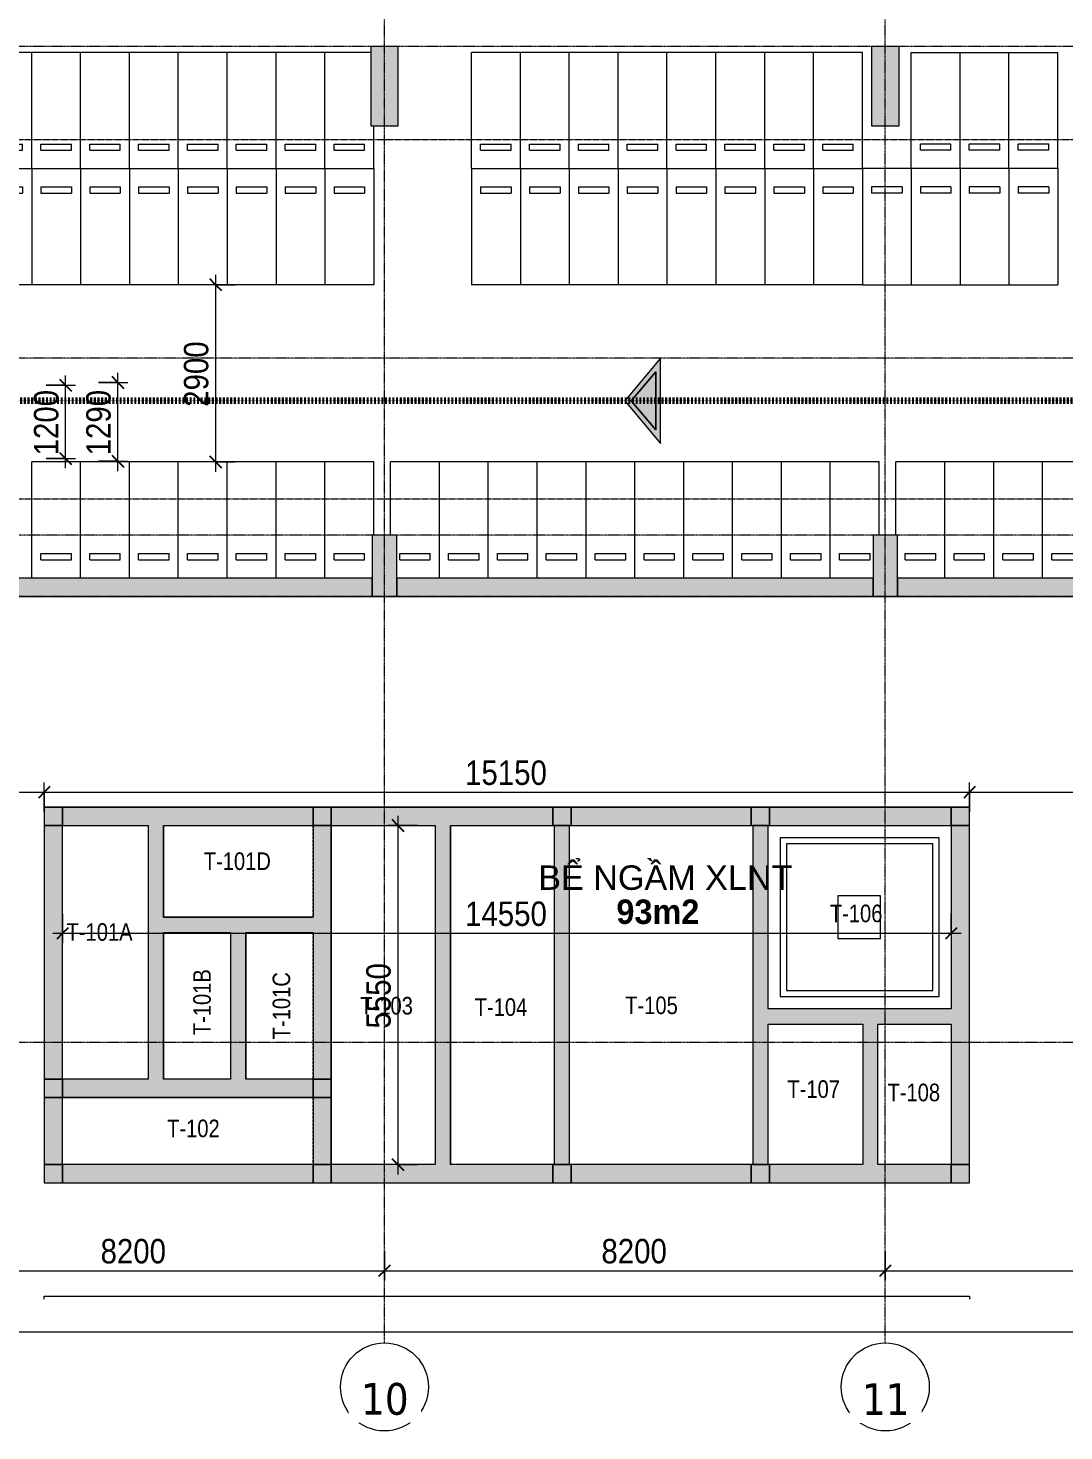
# Model space of a CAD drawing. Header units: millimetres. Extents: x 25998 to 252958, y -15958 to 83425.
# Drawn here: x 85918 to 102878, y 10879 to 33837 of the extents above; entities that cross this region are included whole.
import ezdxf

# ---------------------------------------------------------------- set-up
doc = ezdxf.new("R2010")
doc.units = ezdxf.units.MM
for name, pattern in [('1 NÉT CALL OUT', [6, 3, -3]), ('Dash', [6, 3, -3]), ('Dash Dot 3_16_', [7.9375, 4.7625, -1.5875, 0, -1.5875]), ('Grid Line', [22.225, 12.7, -3.175, 3.175, -3.175])]:
    doc.linetypes.add(name, pattern=pattern)
for name, color, linetype, lineweight in [('0-1', 7, 'Continuous', 5), ('A-ANNO-DIMS', 211, 'Continuous', 9), ('A-ANNO-DIMS-160', 211, 'Continuous', 9), ('A-ANNO-NOTE', 131, 'Continuous', 9), ('A-AREA-IDEN', 2, 'Continuous', 9), ('A-DETL-2', 90, '1 NÉT CALL OUT', 100), ('A-FLOR-OVHD', 1, 'Dash', 9), ('A-WALL-PATT-1', 7, 'Continuous', 9), ('C-PRKG', 70, 'Continuous', 9), ('G-ANNO-SYMB-1', 111, 'Dash Dot 3_16_', 18), ('G-ANNO-TEXT-1', 7, 'Continuous', 9), ('G-IMPT', 8, 'Continuous', 9), ('G-IMPT-2', 7, 'Continuous', 9), ('L-SITE-WALL-1', 250, 'Continuous', 18), ('L-SITE-WALL-2', 7, 'Continuous', 9), ('M-EQPM', 50, 'Continuous', 9), ('S-COLS-1', 52, 'Continuous', 5), ('S-COLS-2', 250, 'Continuous', 18), ('S-COLS-3', 7, 'Continuous', 9), ('S-GRID-1', 1, 'Grid Line', 9), ('S-GRID-IDEN', 1, 'Continuous', 9)]:
    doc.layers.add(name, color=color, linetype=linetype, lineweight=lineweight)
doc.styles.add('Arial_3', font='arial_0.ttf', dxfattribs={"height": 400})
doc.styles.add('Arial_B_1', font='arialbd_0.ttf', dxfattribs={"width": 0.95, "height": 400})
doc.styles.add('Tahoma_B', font='tahomabd_0.ttf', dxfattribs={"height": 520})
doc.styles.add('UTM Avo', font='UTM Avo.ttf', dxfattribs={"width": 0.9, "height": 400})
doc.styles.add('VNI-Helve-Condense', font='VHELVCN.TTF', dxfattribs={"height": 288})
doc.dimstyles.new('1_Dim_chi_tiet_2_5', dxfattribs={"dimscale": 304.8, "dimtxt": 399.720379, "dimasz": 0.629921, "dimexe": 0.524934, "dimexo": 0.0625, "dimgap": 0.052493, "dimtad": 1, "dimdec": 0, "dimrnd": 5, "dimzin": 0, "dimdsep": 46, "dimtxsty": 'UTM Avo', "dimblk1": 'OBLIQUE', "dimblk2": 'OBLIQUE', "dimsah": 1, "dimcen": 0.09, "dimdle": 0.524934, "dimazin": 0, "dimtfac": 1, "dimtdec": 4, "dimtix": 1, "dimtmove": 0, "dimatfit": 3, "dimfxl": 1.049869, "dimfxlon": 1, "dimtvp": 1, "dimtolj": 1, "dimtzin": 0, "dimarcsym": 2})

# ---------------------------------------------------------------- blocks, each defined once
blk = doc.blocks.new('NCV_TKTC_KET CAU_rvt-1-TKCS_MB TẦNG HẦM')
at = {"layer": 'A-WALL-PATT-1'}
for points in [[(86743, 24537), (91553, 24537), (91553, 24837), (83753, 24837), (83753, 24537), (85578, 24537)], [(99728, 24537), (99753, 24537), (99753, 24837), (91953, 24837), (91953, 24537), (93192, 24537)], [(107953, 24537), (107953, 24837), (100153, 24837), (100153, 24537), (106088, 24537)], [(86743, 20787), (90583, 20787), (90583, 21087), (86483, 21087), (86483, 20787)], [(86483, 16637), (86483, 20787), (86183, 20787), (86183, 16637)], [(87883, 16637), (88133, 16637), (88133, 20787), (87883, 20787), (87883, 17269)], [(92833, 15237), (92833, 20787), (92583, 20787), (92583, 15237)], [(94783, 15237), (94783, 20787), (94533, 20787), (94533, 15237)], [(98033, 15237), (98033, 20787), (97783, 20787), (97783, 15237)], [(101033, 15237), (101333, 15237), (101333, 20787), (101033, 20787), (101033, 15522)], [(89233, 19037), (90583, 19037), (90583, 19287), (88133, 19287), (88133, 19037)], [(89483, 16637), (89483, 19037), (89233, 19037), (89233, 16637)], [(99583, 17537), (101033, 17537), (101033, 17787), (98033, 17787), (98033, 17537), (98058, 17537)], [(99833, 15237), (99833, 17537), (99583, 17537), (99583, 15237), (99640, 15237)], [(90583, 16337), (90583, 16637), (86483, 16637), (86483, 16337), (86743, 16337)], [(86483, 15237), (86483, 16337), (86183, 16337), (86183, 15237)]]:
    blk.add_hatch(color=256, dxfattribs=at).paths.add_polyline_path(points)
h = blk.add_hatch(color=256, dxfattribs=at)
h.paths.add_polyline_path([(98058, 20787), (101033, 20787), (101033, 21087), (98058, 21087)])
h.paths.add_polyline_path([(97758, 20787), (97758, 21087), (94808, 21087), (94808, 20787)])
h.paths.add_polyline_path([(94508, 20787), (94508, 21087), (90883, 21087), (90883, 20787), (93192, 20787)])
h = blk.add_hatch(color=256, dxfattribs=at)
h.paths.add_polyline_path([(90883, 15237), (90883, 16337), (90583, 16337), (90583, 15237)])
h.paths.add_polyline_path([(90583, 16637), (90883, 16637), (90883, 20787), (90583, 20787), (90583, 17082)])
h = blk.add_hatch(color=256, dxfattribs=at)
h.paths.add_polyline_path([(101033, 14937), (101033, 15237), (98058, 15237), (98058, 14937), (99640, 14937)])
h.paths.add_polyline_path([(93192, 14937), (94508, 14937), (94508, 15237), (90883, 15237), (90883, 14937), (92833, 14937)])
h.paths.add_polyline_path([(97758, 14937), (97758, 15237), (94808, 15237), (94808, 14937)])
h.paths.add_polyline_path([(86483, 14937), (90583, 14937), (90583, 15237), (86483, 15237)])
at = {"layer": 'S-COLS-1'}
for points in [[(91528, 32237), (91978, 32237), (91978, 33537), (91528, 33537), (91528, 32537)], [(100153, 32237), (100178, 32237), (100178, 33537), (99728, 33537), (99728, 32237), (100128, 32237)], [(91953, 24537), (91953, 25537), (91553, 25537), (91553, 24537), (91928, 24537)], [(99753, 24537), (100153, 24537), (100153, 25537), (99753, 25537), (99753, 24837)], [(86483, 20787), (86483, 21087), (86183, 21087), (86183, 20787)], [(90883, 20787), (90883, 21087), (90583, 21087), (90583, 20787)], [(94808, 20787), (94808, 21087), (94508, 21087), (94508, 20787), (94783, 20787)], [(98058, 20787), (98058, 21087), (97758, 21087), (97758, 20787), (98033, 20787)], [(101333, 20787), (101333, 21087), (101033, 21087), (101033, 20787)], [(86183, 16337), (86483, 16337), (86483, 16637), (86183, 16637)], [(90883, 16337), (90883, 16637), (90583, 16637), (90583, 16337)], [(86483, 14937), (86483, 15237), (86183, 15237), (86183, 14937)], [(90883, 14937), (90883, 15237), (90583, 15237), (90583, 14937)], [(94808, 14937), (94808, 15237), (94508, 15237), (94508, 14937), (94783, 14937)], [(98033, 14937), (98058, 14937), (98058, 15237), (97758, 15237), (97758, 14937), (97783, 14937)], [(101033, 14937), (101333, 14937), (101333, 15237), (101033, 15237)]]:
    blk.add_hatch(color=256, dxfattribs=at).paths.add_polyline_path(points)
at = {"layer": 'L-SITE-WALL-1'}
for p, q in [((91553, 24837), (83753, 24837)), ((99753, 24837), (91953, 24837)), ((107953, 24837), (100153, 24837)), ((83753, 24537), (91553, 24537)), ((91953, 24537), (99753, 24537)), ((100153, 24537), (107953, 24537)), ((90583, 21087), (86483, 21087)), ((94508, 21087), (90883, 21087)), ((97758, 21087), (94808, 21087)), ((101033, 21087), (98058, 21087)), ((101033, 20787), (101033, 21087)), ((86183, 20787), (86183, 16637)), ((86483, 16637), (86483, 20787)), ((86483, 20787), (87883, 20787)), ((87883, 20787), (87883, 16637)), ((88133, 19287), (88133, 20787)), ((88133, 20787), (90583, 20787)), ((90583, 20787), (90583, 19287)), ((90883, 20787), (92583, 20787)), ((90883, 16637), (90883, 20787)), ((92583, 20787), (92583, 15237)), ((92833, 20787), (94508, 20787)), ((92833, 15237), (92833, 20787)), ((94533, 20787), (94533, 15237)), ((94783, 20787), (94533, 20787)), ((94783, 15237), (94783, 20787)), ((94808, 20787), (97758, 20787)), ((98033, 20787), (97783, 20787)), ((97783, 20787), (97783, 15237)), ((98033, 17787), (98033, 20787)), ((98058, 20787), (101033, 20787)), ((101033, 20787), (101033, 17787)), ((101333, 15237), (101333, 20787)), ((90583, 19287), (88133, 19287)), ((88133, 19037), (89233, 19037)), ((88133, 16637), (88133, 19037)), ((89233, 19037), (89233, 16637)), ((89483, 16637), (89483, 19037)), ((89483, 19037), (90583, 19037)), ((90583, 19037), (90583, 16637)), ((101033, 17787), (98033, 17787)), ((98033, 15237), (98033, 17537)), ((98033, 17537), (99583, 17537)), ((99583, 17537), (99583, 15237)), ((99833, 17537), (101033, 17537)), ((99833, 15237), (99833, 17537)), ((101033, 17537), (101033, 15237)), ((87883, 16637), (86483, 16637)), ((89233, 16637), (88133, 16637)), ((90583, 16637), (89483, 16637)), ((86183, 16337), (86183, 15237)), ((86483, 16337), (90583, 16337)), ((86483, 15237), (86483, 16337)), ((90583, 16337), (90583, 15237)), ((90883, 15237), (90883, 16337)), ((90583, 15237), (86483, 15237)), ((90583, 15237), (90883, 15237)), ((92583, 15237), (90883, 15237)), ((94508, 15237), (92833, 15237)), ((94533, 15237), (94783, 15237)), ((97758, 15237), (94808, 15237)), ((97783, 15237), (98033, 15237)), ((99583, 15237), (98058, 15237)), ((101033, 15237), (99833, 15237)), ((86483, 14937), (90583, 14937)), ((90883, 14937), (94508, 14937)), ((94808, 14937), (97758, 14937)), ((98058, 14937), (101033, 14937))]:
    blk.add_line(p, q, dxfattribs=at)
at = {"layer": 'L-SITE-WALL-2'}
for p, q in [((91553, 24537), (91553, 24837)), ((91953, 24837), (91953, 24537)), ((99753, 24537), (99753, 24837)), ((100153, 24837), (100153, 24537)), ((86483, 21087), (86483, 20787)), ((90583, 20787), (90583, 21087)), ((90883, 21087), (90883, 20787)), ((94508, 20787), (94508, 21087)), ((94808, 21087), (94808, 20787)), ((97758, 20787), (97758, 21087)), ((98058, 21087), (98058, 20787)), ((86483, 20787), (86183, 20787)), ((90883, 20787), (90583, 20787)), ((101333, 20787), (101033, 20787)), ((86183, 16637), (86483, 16637)), ((86483, 16637), (86483, 16337)), ((90583, 16637), (90883, 16637)), ((90583, 16337), (90583, 16637)), ((86483, 16337), (86183, 16337)), ((90883, 16337), (90583, 16337)), ((86183, 15237), (86483, 15237)), ((86483, 15237), (86483, 14937)), ((90583, 14937), (90583, 15237)), ((90883, 15237), (90883, 14937)), ((94508, 14937), (94508, 15237)), ((94808, 15237), (94808, 14937)), ((97758, 14937), (97758, 15237)), ((98058, 15237), (98058, 14937)), ((101033, 14937), (101033, 15237)), ((101033, 15237), (101333, 15237))]:
    blk.add_line(p, q, dxfattribs=at)
at = {"layer": 'S-COLS-2'}
for p, q in [((91978, 33537), (91528, 33537)), ((91528, 33537), (91528, 32237)), ((91978, 32237), (91978, 33537)), ((100178, 33537), (99728, 33537)), ((99728, 33537), (99728, 32237)), ((100178, 32237), (100178, 33537)), ((91528, 32237), (91978, 32237)), ((99728, 32237), (100178, 32237)), ((91953, 25537), (91553, 25537)), ((91553, 25537), (91553, 24837)), ((91953, 24837), (91953, 25537)), ((100153, 25537), (99753, 25537)), ((99753, 25537), (99753, 24837)), ((100153, 24837), (100153, 25537)), ((91553, 24537), (91953, 24537)), ((99753, 24537), (100153, 24537)), ((86483, 21087), (86183, 21087)), ((86183, 21087), (86183, 20787)), ((90883, 21087), (90583, 21087)), ((94808, 21087), (94508, 21087)), ((98058, 21087), (97758, 21087)), ((101333, 21087), (101033, 21087)), ((101033, 21087), (101033, 20787)), ((101333, 20787), (101333, 21087)), ((94508, 20787), (94808, 20787)), ((97758, 20787), (98058, 20787)), ((86183, 16637), (86183, 16337)), ((90883, 16337), (90883, 16637)), ((86183, 15237), (86183, 14937)), ((90883, 15237), (90583, 15237)), ((94808, 15237), (94508, 15237)), ((98058, 15237), (97758, 15237)), ((101333, 14937), (101333, 15237)), ((86183, 14937), (86483, 14937)), ((90583, 14937), (90883, 14937)), ((94508, 14937), (94808, 14937)), ((97758, 14937), (98058, 14937)), ((101033, 14937), (101333, 14937))]:
    blk.add_line(p, q, dxfattribs=at)
at = {"layer": 'S-COLS-3'}
for p, q in [((91553, 24837), (91553, 24537)), ((91953, 24537), (91953, 24837)), ((99753, 24837), (99753, 24537)), ((100153, 24537), (100153, 24837)), ((86483, 20787), (86483, 21087)), ((90583, 21087), (90583, 20787)), ((90883, 20787), (90883, 21087)), ((94508, 21087), (94508, 20787)), ((94808, 20787), (94808, 21087)), ((97758, 21087), (97758, 20787)), ((98058, 20787), (98058, 21087)), ((86183, 20787), (86483, 20787)), ((90583, 20787), (90883, 20787)), ((101033, 20787), (101333, 20787)), ((86483, 16637), (86183, 16637)), ((86483, 16337), (86483, 16637)), ((90883, 16637), (90583, 16637)), ((90583, 16637), (90583, 16337)), ((86183, 16337), (86483, 16337)), ((90583, 16337), (90883, 16337)), ((86483, 15237), (86183, 15237)), ((86483, 14937), (86483, 15237)), ((90583, 15237), (90583, 14937)), ((90883, 14937), (90883, 15237)), ((94508, 15237), (94508, 14937)), ((94808, 14937), (94808, 15237)), ((97758, 15237), (97758, 14937)), ((98058, 14937), (98058, 15237)), ((101333, 15237), (101033, 15237)), ((101033, 15237), (101033, 14937))]:
    blk.add_line(p, q, dxfattribs=at)
blk = doc.blocks.new('XE MAY2 - xe may 2-614215-TKCS_MB TẦNG HẦM')
at = {"layer": 'C-PRKG'}
for p, q in [((-1900, 0), (-1900, -800)), ((0, 0), (-1900, 0)), ((-300, -150), (-400, -150)), ((-400, -650), (-400, -150)), ((-300, -650), (-300, -150)), ((-300, -650), (-400, -650)), ((0, -800), (-1900, -800))]:
    blk.add_line(p, q, dxfattribs=at)
blk = doc.blocks.new('XE MAY2 - xe may 2-V24-TKCS_MB TẦNG HẦM')
at = {"layer": 'C-PRKG'}
for p, q in [((-1900, 0), (-1900, -800)), ((0, 0), (-1900, 0)), ((-300, -150), (-400, -150)), ((-400, -650), (-400, -150)), ((-300, -650), (-300, -150)), ((-300, -650), (-400, -650)), ((-700, -800), (-1900, -800))]:
    blk.add_line(p, q, dxfattribs=at)
blk = doc.blocks.new('XE MAY2 - xe may 2-V28-TKCS_MB TẦNG HẦM')
at = {"layer": 'C-PRKG'}
for p, q in [((-1900, 0), (-1900, -800)), ((-700, 0), (-1900, 0)), ((-300, -150), (-400, -150)), ((-400, -650), (-400, -150)), ((-300, -650), (-300, -150)), ((-300, -650), (-400, -650)), ((0, -800), (-1900, -800))]:
    blk.add_line(p, q, dxfattribs=at)
blk = doc.blocks.new('XE MAY2 - xe may 2-V21-TKCS_MB TẦNG HẦM')
at = {"layer": 'C-PRKG'}
for p, q in [((0, 800), (-1900, 800)), ((-1900, 0), (-1900, 800)), ((0, 800), (0, 0)), ((-300, 650), (-400, 650)), ((-400, 650), (-400, 150)), ((-300, 650), (-300, 150)), ((0, 0), (-1900, 0)), ((-300, 150), (-400, 150))]:
    blk.add_line(p, q, dxfattribs=at)
blk = doc.blocks.new('XE MAY2 - xe may 2-V26-TKCS_MB TẦNG HẦM')
at = {"layer": 'C-PRKG'}
for p, q in [((0, -800), (0, 0)), ((-1900, 0), (-1900, -800)), ((0, 0), (-1900, 0)), ((-300, -150), (-400, -150)), ((-400, -650), (-400, -150)), ((-300, -650), (-300, -150)), ((-300, -650), (-400, -650)), ((0, -800), (-1900, -800))]:
    blk.add_line(p, q, dxfattribs=at)
blk = doc.blocks.new('XE MAY2 - xe may 2-V48-TKCS_MB TẦNG HẦM')
at = {"layer": 'C-PRKG'}
for p, q in [((0, -800), (0, 0)), ((-1900, -50), (-1900, -800)), ((0, 0), (-700, 0)), ((-300, -150), (-400, -150)), ((-400, -650), (-400, -150)), ((-300, -650), (-300, -150)), ((-300, -650), (-400, -650)), ((0, -800), (-1900, -800))]:
    blk.add_line(p, q, dxfattribs=at)
blk = doc.blocks.new('TKTC_BE NGAM TANG HAM_260130 - TKTC_XREF_260130_MB BE NGAM TANG HAM_dwg-4017279-TKCS_MB TẦNG HẦM')
at = {"layer": 'G-IMPT'}
for p, q in [((-116969, -143685), (-101819, -143685)), ((-115019, -145485), (-115019, -143985)), ((-110319, -149535), (-110319, -143985)), ((-110319, -143985), (-110319, -149535)), ((-115019, -148135), (-115019, -145735)), ((-115019, -145735), (-115019, -148135)), ((-113668, -145735), (-113668, -148135)), ((-103319, -149535), (-103319, -147235)), ((-102119, -147235), (-102119, -149535)), ((-112569, -148435), (-116669, -148435)), ((-116969, -151736), (-116969, -151685))]:
    blk.add_line(p, q, dxfattribs=at)
at = {"layer": 'G-IMPT', "flags": 128}
for points in [[(-115019, -143985), (-115019, -145485), (-112569, -145485)], [(-112268, -149535), (-112268, -148186), (-112268, -143985)], [(-105369, -143985), (-105369, -149535), (-108369, -149535), (-108369, -143985)], [(-102119, -143985), (-102119, -146984), (-105119, -146984)], [(-116969, -151685), (-101819, -151685), (-101819, -151736)]]:
    blk.add_lwpolyline(points, dxfattribs=at)
for points in [[(-104919, -146783), (-102319, -146783), (-102319, -144185), (-104919, -144185)], [(-104819, -146683), (-102419, -146683), (-102419, -144285), (-104819, -144285)], [(-103976, -145834), (-103276, -145834), (-103276, -145134), (-103976, -145134)]]:
    blk.add_lwpolyline(points, close=True, dxfattribs=at)
at = {"layer": 'G-IMPT-2', "char_height": 288, "attachment_point": 2, "line_spacing_factor": 1.081022, "style": 'VNI-Helve-Condense'}
for s, insert, width in [('T-101D', (-113808, -144425), 1386.49), ('T-106', (-103677, -145280), 1097.64), ('T-101A', (-116063, -145584), 1357.61), ('T-103', (-111364, -146790), 1097.64), ('T-104', (-109491, -146813), 1097.64), ('T-105', (-107027, -146784), 1097.64), ('T-107', (-104372, -148155), 1097.64), ('T-108', (-102733, -148210), 1097.64), ('T-102', (-114527, -148798), 1097.64)]:
    blk.add_mtext(s, dxfattribs=dict(at, insert=insert, width=width))
at = {"layer": 'G-IMPT-2', "char_height": 288, "width": 1357.61, "attachment_point": 2, "rotation": 90, "line_spacing_factor": 1.081022, "style": 'VNI-Helve-Condense'}
for s, insert in [('T-101B', (-114530, -146877)), ('T-101C', (-113230, -146935))]:
    blk.add_mtext(s, dxfattribs=dict(at, insert=insert))
blk = doc.blocks.new('TKTC_BE NGAM TANG HAM_260130 - TKTC_BE NGAM TANG HAM_260130-2131746-TKCS_MB TẦNG HẦM')
blk.add_blockref('TKTC_BE NGAM TANG HAM_260130 - TKTC_XREF_260130_MB BE NGAM TANG HAM_dwg-4017279-TKCS_MB TẦNG HẦM', (169499, 147535))
blk = doc.blocks.new('Grid - M_Grid Head - Circle-353313-TKCS_MB TẦNG HẦM')
at = {"layer": 'S-GRID-IDEN'}
blk.add_circle((0, 0), 4.5, dxfattribs=at)
blk = doc.blocks.new('DIMBLOCK40-TKCS_MB TẦNG HẦM')
at = {"layer": 'A-ANNO-DIMS-160'}
for p, q in [((83553, 13821), (83553, 13341)), ((83553, 13501), (83553, 13821)), ((91753, 13821), (91753, 13341)), ((91753, 13501), (91753, 13821)), ((83553, 13501), (91753, 13501))]:
    blk.add_line(p, q, dxfattribs=at)
at = {"layer": 'A-ANNO-DIMS-160', "lineweight": 25}
for p, q in [((83553, 13501), (83649, 13597)), ((91753, 13501), (91849, 13597)), ((83553, 13501), (83457, 13405)), ((91753, 13501), (91657, 13405))]:
    blk.add_line(p, q, dxfattribs=at)
at = {"layer": 'A-ANNO-DIMS-160', "color": 0, "insert": (87105, 14021), "char_height": 400, "width": 1314.64, "attachment_point": 1, "line_spacing_factor": 1.110334, "style": 'UTM Avo'}
blk.add_mtext('8200', dxfattribs=at)
blk = doc.blocks.new('_Oblique')
at = {"color": 0, "linetype": 'ByBlock', "lineweight": -2}
blk.add_line((-0.5, -0.5), (0.5, 0.5), dxfattribs=at)
blk = doc.blocks.new('DIMBLOCK41-TKCS_MB TẦNG HẦM')
at = {"layer": 'A-ANNO-DIMS-160'}
for p, q in [((91753, 13821), (91753, 13341)), ((91753, 13501), (91753, 13821)), ((99953, 13821), (99953, 13341)), ((99953, 13501), (99953, 13821)), ((91753, 13501), (99953, 13501))]:
    blk.add_line(p, q, dxfattribs=at)
at = {"layer": 'A-ANNO-DIMS-160', "lineweight": 25}
for p, q in [((91753, 13501), (91849, 13597)), ((99953, 13501), (100049, 13597)), ((91753, 13501), (91657, 13405)), ((99953, 13501), (99857, 13405))]:
    blk.add_line(p, q, dxfattribs=at)
at = {"layer": 'A-ANNO-DIMS-160', "color": 0, "insert": (95305, 14021), "char_height": 400, "width": 1314.64, "attachment_point": 1, "line_spacing_factor": 1.110334, "style": 'UTM Avo'}
blk.add_mtext('8200', dxfattribs=at)
blk = doc.blocks.new('DIMBLOCK42-TKCS_MB TẦNG HẦM')
at = {"layer": 'A-ANNO-DIMS-160'}
for p, q in [((99953, 13821), (99953, 13341)), ((99953, 13501), (99953, 13821)), ((108153, 13821), (108153, 13341)), ((108153, 13501), (108153, 13821)), ((99953, 13501), (108153, 13501))]:
    blk.add_line(p, q, dxfattribs=at)
at = {"layer": 'A-ANNO-DIMS-160', "lineweight": 25}
for p, q in [((99953, 13501), (100049, 13597)), ((108153, 13501), (108249, 13597)), ((99953, 13501), (99857, 13405)), ((108153, 13501), (108057, 13405))]:
    blk.add_line(p, q, dxfattribs=at)
at = {"layer": 'A-ANNO-DIMS-160', "color": 0, "insert": (103505, 14021), "char_height": 400, "width": 1314.64, "attachment_point": 1, "line_spacing_factor": 1.110334, "style": 'UTM Avo'}
blk.add_mtext('8200', dxfattribs=at)
blk = doc.blocks.new('DIMBLOCK45-TKCS_MB TẦNG HẦM')
at = {"layer": 'A-ANNO-DIMS-160'}
for p, q in [((33653, 12821), (33653, 12341)), ((33653, 12501), (33653, 12821)), ((127253, 12821), (127253, 12341)), ((127253, 12501), (127253, 12821)), ((33493, 12501), (127413, 12501))]:
    blk.add_line(p, q, dxfattribs=at)
at = {"layer": 'A-ANNO-DIMS-160', "lineweight": 25}
for p, q in [((33653, 12501), (33557, 12405)), ((33653, 12501), (33749, 12597)), ((127253, 12501), (127157, 12405)), ((127253, 12501), (127349, 12597))]:
    blk.add_line(p, q, dxfattribs=at)
at = {"layer": 'A-ANNO-DIMS-160', "color": 0, "insert": (79768, 13021), "char_height": 400, "width": 1643.29, "attachment_point": 1, "line_spacing_factor": 1.110334, "style": 'UTM Avo'}
blk.add_mtext('93600', dxfattribs=at)
blk = doc.blocks.new('DIMBLOCK47-TKCS_MB TẦNG HẦM')
at = {"layer": 'A-ANNO-DIMS-160'}
for p, q in [((83728, 21652), (83728, 21172)), ((83728, 21332), (83728, 21652)), ((86183, 21012), (86183, 21492)), ((83728, 21332), (86183, 21332)), ((86183, 21332), (86183, 21012))]:
    blk.add_line(p, q, dxfattribs=at)
at = {"layer": 'A-ANNO-DIMS-160', "lineweight": 25}
for p, q in [((83728, 21332), (83824, 21428)), ((86183, 21332), (86279, 21428)), ((83728, 21332), (83632, 21236)), ((86183, 21332), (86087, 21236))]:
    blk.add_line(p, q, dxfattribs=at)
at = {"layer": 'A-ANNO-DIMS-160', "color": 0, "insert": (84407, 21851), "char_height": 400, "width": 1314.64, "attachment_point": 1, "rotation": 0.0001, "line_spacing_factor": 1.110334, "style": 'UTM Avo'}
blk.add_mtext('2455', dxfattribs=at)
blk = doc.blocks.new('DIMBLOCK48-TKCS_MB TẦNG HẦM')
at = {"layer": 'A-ANNO-DIMS-160'}
for p, q in [((86183, 21012), (86183, 21492)), ((101333, 21012), (101333, 21492)), ((86183, 21332), (101333, 21332)), ((86183, 21332), (86183, 21012)), ((101333, 21332), (101333, 21012))]:
    blk.add_line(p, q, dxfattribs=at)
at = {"layer": 'A-ANNO-DIMS-160', "lineweight": 25}
for p, q in [((86183, 21332), (86279, 21428)), ((101333, 21332), (101429, 21428)), ((86183, 21332), (86087, 21236)), ((101333, 21332), (101237, 21236))]:
    blk.add_line(p, q, dxfattribs=at)
at = {"layer": 'A-ANNO-DIMS-160', "color": 0, "insert": (93073, 21851), "char_height": 400, "width": 1643.29, "attachment_point": 1, "rotation": 0.0001, "line_spacing_factor": 1.110334, "style": 'UTM Avo'}
blk.add_mtext('15150', dxfattribs=at)
blk = doc.blocks.new('DIMBLOCK49-TKCS_MB TẦNG HẦM')
at = {"layer": 'A-ANNO-DIMS-160'}
for p, q in [((116103, 21652), (116103, 21172)), ((116103, 21332), (116103, 21652)), ((101333, 21012), (101333, 21492)), ((101333, 21332), (116263, 21332)), ((101333, 21332), (101333, 21012))]:
    blk.add_line(p, q, dxfattribs=at)
at = {"layer": 'A-ANNO-DIMS-160', "lineweight": 25}
for p, q in [((101333, 21332), (101429, 21428)), ((116103, 21332), (116199, 21428)), ((101333, 21332), (101237, 21236)), ((116103, 21332), (116007, 21236))]:
    blk.add_line(p, q, dxfattribs=at)
at = {"layer": 'A-ANNO-DIMS-160', "color": 0, "insert": (108033, 21851), "char_height": 400, "width": 1643.29, "attachment_point": 1, "rotation": 0.0001, "line_spacing_factor": 1.110334, "style": 'UTM Avo'}
blk.add_mtext('14770', dxfattribs=at)
blk = doc.blocks.new('DIMBLOCK86-TKCS_MB TẦNG HẦM')
at = {"layer": 'A-ANNO-DIMS-160'}
for p, q in [((91974, 20947), (91974, 15077)), ((92294, 20787), (91814, 20787)), ((91974, 20787), (92294, 20787)), ((92294, 15237), (91814, 15237)), ((91974, 15237), (92294, 15237))]:
    blk.add_line(p, q, dxfattribs=at)
at = {"layer": 'A-ANNO-DIMS-160', "lineweight": 25}
for p, q in [((91974, 20787), (91878, 20883)), ((91974, 20787), (92070, 20691)), ((91974, 15237), (91878, 15333)), ((91974, 15237), (92070, 15141))]:
    blk.add_line(p, q, dxfattribs=at)
at = {"layer": 'A-ANNO-DIMS-160', "color": 0, "insert": (91455, 17464), "char_height": 400, "width": 1314.64, "attachment_point": 1, "rotation": 90, "line_spacing_factor": 1.110334, "style": 'UTM Avo'}
blk.add_mtext('5550', dxfattribs=at)
blk = doc.blocks.new('DIMBLOCK87-TKCS_MB TẦNG HẦM')
at = {"layer": 'A-ANNO-DIMS-160'}
for p, q in [((86483, 19343), (86483, 18863)), ((86483, 19023), (86483, 19343)), ((101033, 19343), (101033, 18863)), ((101033, 19023), (101033, 19343)), ((86323, 19023), (101193, 19023))]:
    blk.add_line(p, q, dxfattribs=at)
at = {"layer": 'A-ANNO-DIMS-160', "lineweight": 25}
for p, q in [((86483, 19023), (86579, 19119)), ((101033, 19023), (101129, 19119)), ((86483, 19023), (86387, 18927)), ((101033, 19023), (100937, 18927))]:
    blk.add_line(p, q, dxfattribs=at)
at = {"layer": 'A-ANNO-DIMS-160', "color": 0, "insert": (93073, 19543), "char_height": 400, "width": 1643.29, "attachment_point": 1, "line_spacing_factor": 1.110334, "style": 'UTM Avo'}
blk.add_mtext('14550', dxfattribs=at)
blk = doc.blocks.new('HDNDCT_MŨI TÊN THOÁT HIỂM - HDNDCT_MŨI TÊN THOÁT HIỂM-2437747-TKCS_MB TẦNG HẦM')
at = {"layer": 'A-ANNO-NOTE'}
h = blk.add_hatch(color=256, dxfattribs=at)
h.paths.add_polyline_path([(-3.15, 0), (0.5, 4.35), (0.5, -4.35)])
h.paths.add_polyline_path([(-2.5, 0), (0, -2.98), (0, 2.98)])
blk.add_hatch(color=256, dxfattribs=at).paths.add_polyline_path([(0, -2.98), (-2.5, 0), (0, 2.98)])
for p, q in [((0.5, 4.35), (-3.15, 0)), ((0.5, -4.35), (0.5, 4.35)), ((-2.5, 0), (0, 2.98)), ((0, 2.98), (-2.5, 0)), ((0, 2.98), (0, -2.98)), ((0, -2.98), (0, 2.98)), ((-3.15, 0), (0.5, -4.35)), ((0, -2.98), (-2.5, 0)), ((-2.5, 0), (0, -2.98))]:
    blk.add_line(p, q, dxfattribs=at)
blk = doc.blocks.new('DIMBLOCK104-TKCS_MB TẦNG HẦM')
at = {"layer": 'A-ANNO-DIMS-160'}
for p, q in [((87070, 28037), (87550, 28037)), ((87390, 28037), (87070, 28037)), ((87390, 26587), (87390, 28197)), ((87070, 26747), (87550, 26747)), ((87390, 26747), (87070, 26747))]:
    blk.add_line(p, q, dxfattribs=at)
at = {"layer": 'A-ANNO-DIMS-160', "lineweight": 25}
for p, q in [((87390, 28037), (87294, 28133)), ((87390, 28037), (87486, 27941)), ((87390, 26747), (87294, 26843)), ((87390, 26747), (87486, 26651))]:
    blk.add_line(p, q, dxfattribs=at)
at = {"layer": 'A-ANNO-DIMS-160', "color": 0, "insert": (86870, 26844), "char_height": 400, "width": 1314.64, "attachment_point": 1, "rotation": 90, "line_spacing_factor": 1.110334, "style": 'UTM Avo'}
blk.add_mtext('1290', dxfattribs=at)
blk = doc.blocks.new('DIMBLOCK105-TKCS_MB TẦNG HẦM')
at = {"layer": 'A-ANNO-DIMS-160', "lineweight": 25}
for p, q in [((86533, 27992), (86437, 28088)), ((86533, 27992), (86629, 27896)), ((86533, 26792), (86437, 26888)), ((86533, 26792), (86629, 26696))]:
    blk.add_line(p, q, dxfattribs=at)
at = {"layer": 'A-ANNO-DIMS-160'}
for p, q in [((86533, 26632), (86533, 28152)), ((86213, 27992), (86693, 27992)), ((86533, 27992), (86213, 27992)), ((86213, 26792), (86693, 26792)), ((86533, 26792), (86213, 26792))]:
    blk.add_line(p, q, dxfattribs=at)
at = {"layer": 'A-ANNO-DIMS-160', "color": 0, "insert": (86014, 26844), "char_height": 400, "width": 1314.64, "attachment_point": 1, "rotation": 90, "line_spacing_factor": 1.110334, "style": 'UTM Avo'}
blk.add_mtext('1200', dxfattribs=at)
blk = doc.blocks.new('DIMBLOCK142-TKCS_MB TẦNG HẦM')
at = {"layer": 'A-ANNO-DIMS-160'}
for p, q in [((89309, 29637), (88829, 29637)), ((88989, 29797), (88989, 26577)), ((88989, 29637), (89309, 29637)), ((89309, 26737), (88829, 26737)), ((88989, 26737), (89309, 26737))]:
    blk.add_line(p, q, dxfattribs=at)
at = {"layer": 'A-ANNO-DIMS-160', "lineweight": 25}
for p, q in [((88989, 29637), (88893, 29733)), ((88989, 29637), (89085, 29541)), ((88989, 26737), (88893, 26833)), ((88989, 26737), (89085, 26641))]:
    blk.add_line(p, q, dxfattribs=at)
at = {"layer": 'A-ANNO-DIMS-160', "color": 0, "insert": (88469, 27639), "char_height": 400, "width": 1314.64, "attachment_point": 1, "rotation": 90, "line_spacing_factor": 1.110334, "style": 'UTM Avo'}
blk.add_mtext('2900', dxfattribs=at)

msp = doc.modelspace()

# ---------------------------------------------------------------- linework, layer by layer
at = {"layer": 'A-DETL-2'}
msp.add_line((106113.5, 27736.9), (85513.5, 27736.9), dxfattribs=at)
at = {"layer": 'A-FLOR-OVHD'}
for p, q in [((101332.6, 21086.9), (86182.6, 21086.9)), ((86182.6, 21086.9), (86182.6, 14936.9)), ((101332.6, 14936.9), (101332.6, 21086.9)), ((86482.6, 16636.3), (86482.6, 20786.9)), ((86482.6, 20786.9), (87882.6, 20786.9)), ((87882.6, 20786.9), (87882.6, 16636.3)), ((88132.6, 19286.9), (88132.6, 20786.9)), ((88132.6, 20786.9), (90582.6, 20786.9)), ((90582.6, 20786.9), (90582.6, 19286.9)), ((90882.6, 20786.9), (92582.6, 20786.9)), ((90882.6, 15236.9), (90882.6, 20786.9)), ((92582.6, 20786.9), (92582.6, 15236.9)), ((92832.6, 20786.9), (94532.6, 20786.9)), ((92832.6, 15236.9), (92832.6, 20786.9)), ((94532.6, 20786.9), (94532.6, 15236.9)), ((94782.6, 20786.9), (97782.6, 20786.9)), ((94782.6, 15236.9), (94782.6, 20786.9)), ((97782.6, 20786.9), (97782.6, 15236.9)), ((98032.6, 17786.9), (98032.6, 20786.9)), ((98032.6, 20786.9), (101032.6, 20786.9)), ((101032.6, 20786.9), (101032.6, 17786.9)), ((90582.6, 19286.9), (88132.6, 19286.9)), ((88132.6, 16636.3), (88132.6, 19036.9)), ((88132.6, 19036.9), (89232.6, 19036.9)), ((89232.6, 19036.9), (89232.6, 16636.3)), ((89482.6, 19036.9), (90582.6, 19036.9)), ((89482.6, 16636.3), (89482.6, 19036.9)), ((90582.6, 19036.9), (90582.6, 16636.3)), ((101032.6, 17786.9), (98032.6, 17786.9)), ((98032.6, 17536.9), (99582.6, 17536.9)), ((98032.6, 15236.9), (98032.6, 17536.9)), ((99582.6, 17536.9), (99582.6, 15236.9)), ((99832.6, 15236.9), (99832.6, 17536.9)), ((99832.6, 17536.9), (101032.6, 17536.9)), ((101032.6, 17536.9), (101032.6, 15236.9)), ((87882.6, 16636.3), (86482.6, 16636.3)), ((89232.6, 16636.3), (88132.6, 16636.3)), ((90582.6, 16636.3), (89482.6, 16636.3)), ((86482.6, 16336.3), (90582.6, 16336.3)), ((86482.6, 15236.9), (86482.6, 16336.3)), ((90582.6, 16336.3), (90582.6, 15236.9)), ((90582.6, 15236.9), (86482.6, 15236.9)), ((92582.6, 15236.9), (90882.6, 15236.9)), ((94532.6, 15236.9), (92832.6, 15236.9)), ((97782.6, 15236.9), (94782.6, 15236.9)), ((99582.6, 15236.9), (98032.6, 15236.9)), ((101032.6, 15236.9), (99832.6, 15236.9)), ((86182.6, 14936.9), (101332.6, 14936.9))]:
    msp.add_line(p, q, dxfattribs=at)
at = {"layer": 'G-ANNO-SYMB-1'}
for p, q in [((26379.4, 32011.5), (134566.1, 32011.5)), ((26379.4, 26135.3), (134593.5, 26135.3))]:
    msp.add_line(p, q, dxfattribs=at)
at = {"layer": 'S-GRID-1'}
for p, q in [((91752.6, 16318.9), (91752.6, 77184.9)), ((99952.6, 16318.9), (99952.6, 77184.9)), ((128880.9, 33536.9), (31838.8, 33536.9)), ((128880.9, 28436.9), (31838.8, 28436.9)), ((126848.9, 25536.9), (33870.8, 25536.9)), ((128880.9, 24536.9), (31838.8, 24536.9)), ((128880.9, 17236.9), (31838.8, 17236.9)), ((91752.6, 12318.9), (91752.6, 16318.9)), ((99952.6, 12318.9), (99952.6, 16318.9))]:
    msp.add_line(p, q, dxfattribs=at)

# ---------------------------------------------------------------- block references
at = {"layer": '0-1'}
msp.add_blockref('NCV_TKTC_KET CAU_rvt-1-TKCS_MB TẦNG HẦM', (0, 0), dxfattribs=at)
at = {"layer": 'A-ANNO-NOTE', "xscale": 160, "yscale": 160, "zscale": 160}
msp.add_blockref('HDNDCT_MŨI TÊN THOÁT HIỂM - HDNDCT_MŨI TÊN THOÁT HIỂM-2437747-TKCS_MB TẦNG HẦM', (96193.2, 27736.9), dxfattribs=at)
at = {"layer": 'C-PRKG'}
for name, p, rotation in [('XE MAY2 - xe may 2-V26-TKCS_MB TẦNG HẦM', (85977.6, 31536.9), 270.0000000000008), ('XE MAY2 - xe may 2-V26-TKCS_MB TẦNG HẦM', (86777.6, 31536.9), 270.0000000000008), ('XE MAY2 - xe may 2-V26-TKCS_MB TẦNG HẦM', (87577.6, 31536.9), 270.0000000000008), ('XE MAY2 - xe may 2-V26-TKCS_MB TẦNG HẦM', (88377.6, 31536.9), 270.0000000000008), ('XE MAY2 - xe may 2-V26-TKCS_MB TẦNG HẦM', (89177.6, 31536.9), 270.0000000000008), ('XE MAY2 - xe may 2-V26-TKCS_MB TẦNG HẦM', (89977.6, 31536.9), 270.0000000000008), ('XE MAY2 - xe may 2-V26-TKCS_MB TẦNG HẦM', (90777.6, 31536.9), 270.0000000000008), ('XE MAY2 - xe may 2-V48-TKCS_MB TẦNG HẦM', (91577.6, 31536.9), 270.0000000000008), ('XE MAY2 - xe may 2-V26-TKCS_MB TẦNG HẦM', (93977.6, 31536.9), 270.0000000000008), ('XE MAY2 - xe may 2-V26-TKCS_MB TẦNG HẦM', (94777.6, 31536.9), 270.0000000000008), ('XE MAY2 - xe may 2-V26-TKCS_MB TẦNG HẦM', (95577.6, 31536.9), 270.0000000000008), ('XE MAY2 - xe may 2-V26-TKCS_MB TẦNG HẦM', (96377.6, 31536.9), 270.0000000000008), ('XE MAY2 - xe may 2-V26-TKCS_MB TẦNG HẦM', (97177.6, 31536.9), 270.0000000000008), ('XE MAY2 - xe may 2-V26-TKCS_MB TẦNG HẦM', (97977.6, 31536.9), 270.0000000000008), ('XE MAY2 - xe may 2-V26-TKCS_MB TẦNG HẦM', (98777.6, 31536.9), 270.0000000000008), ('XE MAY2 - xe may 2-V26-TKCS_MB TẦNG HẦM', (99577.6, 31536.9), 270.0000000000008), ('XE MAY2 - xe may 2-V21-TKCS_MB TẦNG HẦM', (100377.6, 31536.9), 269.9999999999992), ('XE MAY2 - xe may 2-V21-TKCS_MB TẦNG HẦM', (101177.6, 31536.9), 269.9999999999992), ('XE MAY2 - xe may 2-V21-TKCS_MB TẦNG HẦM', (101977.6, 31536.9), 269.9999999999992), ('XE MAY2 - xe may 2-V21-TKCS_MB TẦNG HẦM', (85977.6, 31536.9), 89.99999999999959), ('XE MAY2 - xe may 2-V21-TKCS_MB TẦNG HẦM', (86777.6, 31536.9), 89.99999999999959), ('XE MAY2 - xe may 2-V21-TKCS_MB TẦNG HẦM', (87577.6, 31536.9), 89.99999999999959), ('XE MAY2 - xe may 2-V21-TKCS_MB TẦNG HẦM', (88377.6, 31536.9), 89.99999999999959), ('XE MAY2 - xe may 2-V21-TKCS_MB TẦNG HẦM', (89177.6, 31536.9), 89.99999999999959), ('XE MAY2 - xe may 2-V21-TKCS_MB TẦNG HẦM', (89977.6, 31536.9), 89.99999999999959), ('XE MAY2 - xe may 2-V21-TKCS_MB TẦNG HẦM', (90777.6, 31536.9), 89.99999999999959), ('XE MAY2 - xe may 2-V21-TKCS_MB TẦNG HẦM', (91577.6, 31536.9), 89.99999999999959), ('XE MAY2 - xe may 2-V21-TKCS_MB TẦNG HẦM', (93977.6, 31536.9), 89.99999999999959), ('XE MAY2 - xe may 2-V21-TKCS_MB TẦNG HẦM', (94777.6, 31536.9), 89.99999999999959), ('XE MAY2 - xe may 2-V21-TKCS_MB TẦNG HẦM', (95577.6, 31536.9), 89.99999999999959), ('XE MAY2 - xe may 2-V21-TKCS_MB TẦNG HẦM', (96377.6, 31536.9), 89.99999999999959), ('XE MAY2 - xe may 2-V21-TKCS_MB TẦNG HẦM', (97177.6, 31536.9), 89.99999999999959), ('XE MAY2 - xe may 2-V21-TKCS_MB TẦNG HẦM', (97977.6, 31536.9), 89.99999999999959), ('XE MAY2 - xe may 2-V21-TKCS_MB TẦNG HẦM', (98777.6, 31536.9), 89.99999999999959), ('XE MAY2 - xe may 2-V21-TKCS_MB TẦNG HẦM', (99577.6, 31536.9), 89.99999999999959), ('XE MAY2 - xe may 2-V26-TKCS_MB TẦNG HẦM', (99577.6, 31536.9), 90.00000000000041), ('XE MAY2 - xe may 2-V26-TKCS_MB TẦNG HẦM', (100377.6, 31536.9), 90.00000000000041), ('XE MAY2 - xe may 2-V26-TKCS_MB TẦNG HẦM', (101177.6, 31536.9), 90.00000000000041), ('XE MAY2 - xe may 2-V26-TKCS_MB TẦNG HẦM', (101977.6, 31536.9), 90.00000000000041), ('XE MAY2 - xe may 2-614215-TKCS_MB TẦNG HẦM', (86777.6, 24836.9), 270.0000000000008), ('XE MAY2 - xe may 2-614215-TKCS_MB TẦNG HẦM', (87577.6, 24836.9), 270.0000000000008), ('XE MAY2 - xe may 2-614215-TKCS_MB TẦNG HẦM', (88377.6, 24836.9), 270.0000000000008), ('XE MAY2 - xe may 2-614215-TKCS_MB TẦNG HẦM', (89177.6, 24836.9), 270.0000000000008), ('XE MAY2 - xe may 2-614215-TKCS_MB TẦNG HẦM', (89977.6, 24836.9), 270.0000000000008), ('XE MAY2 - xe may 2-614215-TKCS_MB TẦNG HẦM', (90777.6, 24836.9), 270.0000000000008), ('XE MAY2 - xe may 2-V28-TKCS_MB TẦNG HẦM', (91577.6, 24836.9), 270.0000000000008), ('XE MAY2 - xe may 2-V24-TKCS_MB TẦNG HẦM', (92652.6, 24836.9), 270.0000000000008), ('XE MAY2 - xe may 2-614215-TKCS_MB TẦNG HẦM', (93452.6, 24836.9), 270.0000000000008), ('XE MAY2 - xe may 2-614215-TKCS_MB TẦNG HẦM', (94252.6, 24836.9), 270.0000000000008), ('XE MAY2 - xe may 2-614215-TKCS_MB TẦNG HẦM', (95052.6, 24836.9), 270.0000000000008), ('XE MAY2 - xe may 2-614215-TKCS_MB TẦNG HẦM', (95852.6, 24836.9), 270.0000000000008), ('XE MAY2 - xe may 2-614215-TKCS_MB TẦNG HẦM', (96652.6, 24836.9), 270.0000000000008), ('XE MAY2 - xe may 2-614215-TKCS_MB TẦNG HẦM', (97452.6, 24836.9), 270.0000000000008), ('XE MAY2 - xe may 2-614215-TKCS_MB TẦNG HẦM', (98252.6, 24836.9), 270.0000000000008), ('XE MAY2 - xe may 2-614215-TKCS_MB TẦNG HẦM', (99052.6, 24836.9), 270.0000000000008), ('XE MAY2 - xe may 2-V28-TKCS_MB TẦNG HẦM', (99852.6, 24836.9), 270.0000000000008), ('XE MAY2 - xe may 2-V24-TKCS_MB TẦNG HẦM', (100927.6, 24836.9), 270.0000000000008), ('XE MAY2 - xe may 2-614215-TKCS_MB TẦNG HẦM', (101727.6, 24836.9), 270.0000000000008), ('XE MAY2 - xe may 2-614215-TKCS_MB TẦNG HẦM', (102527.6, 24836.9), 270.0000000000008), ('XE MAY2 - xe may 2-614215-TKCS_MB TẦNG HẦM', (103327.6, 24836.9), 270.0000000000008)]:
    msp.add_blockref(name, p, dxfattribs=dict(at, rotation=rotation))
at = {"layer": 'M-EQPM'}
msp.add_blockref('TKTC_BE NGAM TANG HAM_260130 - TKTC_BE NGAM TANG HAM_260130-2131746-TKCS_MB TẦNG HẦM', (33652.6, 17236.9), dxfattribs=at)
at = {"layer": 'S-GRID-IDEN', "xscale": 159.9999999999999, "yscale": 159.9999999999999, "zscale": 159.9999999999999}
for p in [(91752.6, 11598.9), (99952.6, 11598.9)]:
    msp.add_blockref('Grid - M_Grid Head - Circle-353313-TKCS_MB TẦNG HẦM', p, dxfattribs=at)

# ---------------------------------------------------------------- texts
at = {"layer": 'A-AREA-IDEN', "insert": (96350.8, 19728.2), "char_height": 400, "width": 4160, "attachment_point": 8, "line_spacing_factor": 0.936439, "style": 'Arial_3'}
msp.add_mtext('\\pt8,16,24,32,40,48,56,64,72,80,88,96,104,112,120,128,136,144,152,160,168,176,184,192,200,208,216,224,232,240,248,256;BỂ NGẦM XLNT', dxfattribs=at)
at = {"layer": 'G-ANNO-TEXT-1', "insert": (96228.9, 19372.7), "char_height": 400, "width": 1900, "attachment_point": 5, "line_spacing_factor": 0.936439, "style": 'Arial_B_1'}
msp.add_mtext('\\pt1824,3648,5472,7296,9120,10944,12768,14592,16416,18240,20064,21888,23712,25536,27360,29184,31008,32832,34656,36480,38304,40128,41952,43776,45600,47424,49248,51072,52896,54720,56544,58368;93m2', dxfattribs=at)

# ---------------------------------------------------------------- dimensions: what is measured, and where the dimension line sits
at = {"layer": 'A-ANNO-DIMS'}
for base, p1, p2, angle, override, picture, middle in [((88988.9, 26736.9), (89308.9, 29636.9), (89308.9, 26736.9), 90, {"dimpost": '<>', "dimfxl": 2900}, 'DIMBLOCK142-TKCS_MB TẦNG HẦM', (88765.9, 28186.9)), ((86533.4, 27991.9), (86213.4, 26791.9), (86213.4, 27991.9), 90, {"dimpost": '<>', "dimfxl": 1200}, 'DIMBLOCK105-TKCS_MB TẦNG HẦM', (86310.4, 27391.9)), ((87390.1, 28036.9), (87070.1, 26746.9), (87070.1, 28036.9), 90, {"dimpost": '<>', "dimfxl": 1290}, 'DIMBLOCK104-TKCS_MB TẦNG HẦM', (87167.1, 27391.9)), ((86182.6, 21331.7), (83727.6, 21651.7), (86182.6, 21011.7), 0.00008, {"dimpost": '<>', "dimfxl": 2537.047449}, 'DIMBLOCK47-TKCS_MB TẦNG HẦM', (84955.1, 21554.7)), ((101332.6, 21331.7), (86182.6, 21011.7), (101332.6, 21011.7), 0.00008, {"dimpost": '<>', "dimfxl": 15150}, 'DIMBLOCK48-TKCS_MB TẦNG HẦM', (93757.6, 21554.7)), ((116102.6, 21331.8), (101332.6, 21011.7), (116102.6, 21651.8), 0.00008, {"dimpost": '<>', "dimfxl": 14783.859795}, 'DIMBLOCK49-TKCS_MB TẦNG HẦM', (108717.6, 21554.7)), ((91974.3, 15236.9), (92294.3, 20786.9), (92294.3, 15236.9), 90, {"dimpost": '<>', "dimfxl": 5550}, 'DIMBLOCK86-TKCS_MB TẦNG HẦM', (91751.3, 18011.9))]:
    dim = msp.add_linear_dim(base=base, p1=p1, p2=p2, angle=angle, dimstyle='1_Dim_chi_tiet_2_5', override=override, dxfattribs=at)
    dim.commit()
    dim.dimension.update_dxf_attribs({"geometry": picture, "text_midpoint": middle})
for base, p1, p2, override, picture, middle in [((101032.6, 19023.2), (86482.6, 19343.2), (101032.6, 19343.2), {"dimpost": '<>', "dimfxl": 14550}, 'DIMBLOCK87-TKCS_MB TẦNG HẦM', (93757.6, 19246.1)), ((91752.6, 13501.2), (83552.6, 13821.2), (91752.6, 13821.2), {"dimpost": '<>', "dimfxl": 8200}, 'DIMBLOCK40-TKCS_MB TẦNG HẦM', (87652.6, 13724.2)), ((99952.6, 13501.2), (91752.6, 13821.2), (99952.6, 13821.2), {"dimpost": '<>', "dimfxl": 8200}, 'DIMBLOCK41-TKCS_MB TẦNG HẦM', (95852.6, 13724.2)), ((108152.6, 13501.2), (99952.6, 13821.2), (108152.6, 13821.2), {"dimpost": '<>', "dimfxl": 8200}, 'DIMBLOCK42-TKCS_MB TẦNG HẦM', (104052.6, 13724.2)), ((127252.6, 12501.2), (33652.6, 12821.2), (127252.6, 12821.2), {"dimpost": '<>', "dimfxl": 93600}, 'DIMBLOCK45-TKCS_MB TẦNG HẦM', (80452.6, 12724.2))]:
    dim = msp.add_linear_dim(base=base, p1=p1, p2=p2, dimstyle='1_Dim_chi_tiet_2_5', override=override, dxfattribs=at)
    dim.commit()
    dim.dimension.update_dxf_attribs({"geometry": picture, "text_midpoint": middle})

# ---------------------------------------------------------------- next in the draw order: texts
at = {"layer": 'S-GRID-IDEN', "char_height": 520, "width": 921.6, "attachment_point": 5, "line_spacing_factor": 0.996129, "style": 'Tahoma_B', "bg_fill": 3, "box_fill_scale": 1.25, "bg_fill_color": 256, "bg_fill_true_color": 13158600, "bg_fill_transparency": 0}
for s, insert in [('\\pt2031.9988,4063.9976,6096.0016,8128.0004,10159.9992,12191.998,14224.002,16256.0008,18287.9996,20319.9984,22352.0024,24384.0012,26416,28447.9988,30479.9976,32512.0016,34544.0004,36575.9992,38607.998,40640.002,42672.0008,44703.9996,46735.9984,48768.0024,50800.0012,52832,54863.9988,56895.9976,58928.0016,60960.0004,62991.9992,65023.998;10', (91759.3, 11399.1)), ('\\pt2031.9988,4063.9976,6096.0016,8128.0004,10159.9992,12191.998,14224.002,16256.0008,18287.9996,20319.9984,22352.0024,24384.0012,26416,28447.9988,30479.9976,32512.0016,34544.0004,36575.9992,38607.998,40640.002,42672.0008,44703.9996,46735.9984,48768.0024,50800.0012,52832,54863.9988,56895.9976,58928.0016,60960.0004,62991.9992,65023.998;11', (99959.3, 11399.1))]:
    msp.add_mtext(s, dxfattribs=dict(at, insert=insert))

doc.saveas('drawing.dxf')
